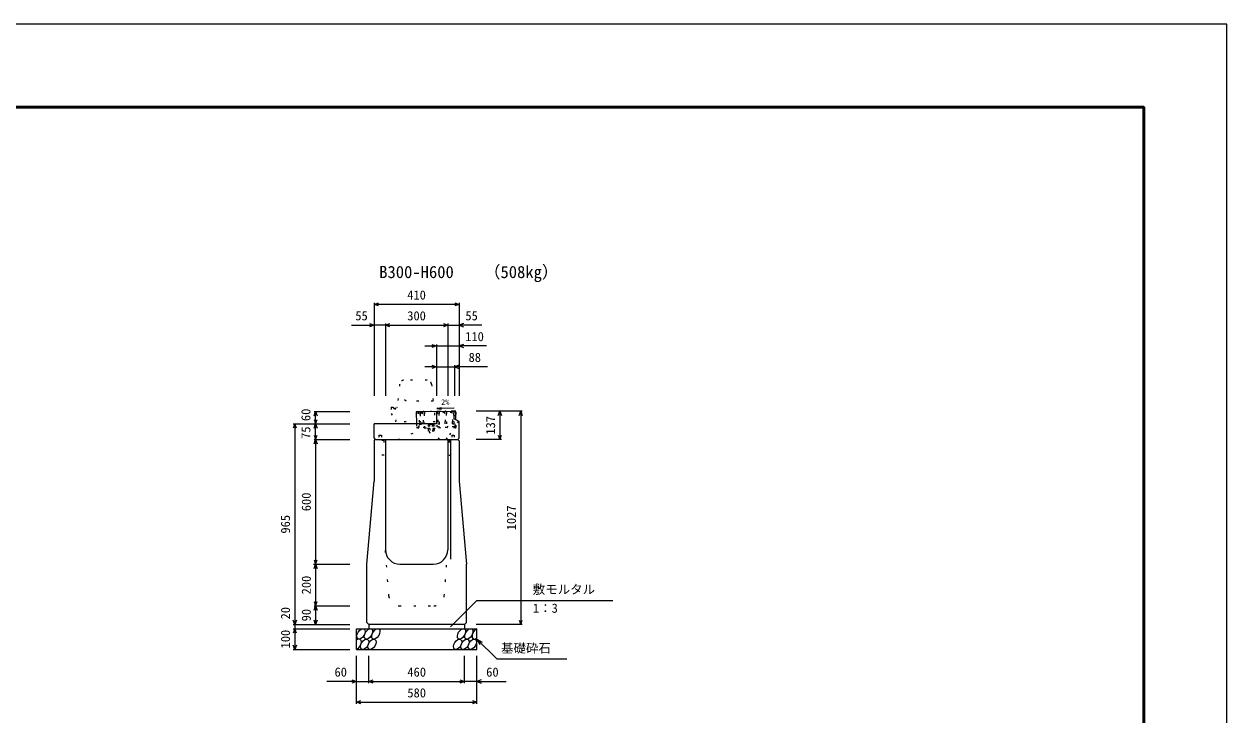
# Model space of a CAD drawing. Units: millimetres, scale not verified. Extents: x -12600 to 12600, y -5940 to 5940.
# Drawn here: x 6811 to 12600, y 2617 to 5940 of the extents above; entities that cross this region are included whole.
import ezdxf
from ezdxf.enums import TextEntityAlignment as Align

# ---------------------------------------------------------------- set-up
doc = ezdxf.new("R2010")
doc.units = ezdxf.units.MM
doc.header["$LTSCALE"] = 40
doc.linetypes.add('DOTTED', pattern=[1.75, 0.25, -1.5])
for name, color, linetype, lineweight in [('0-0_DIM', 7, 'Continuous', 25), ('0-1_Defpoints', 5, 'Continuous', 25), ('0-2_HATCH', 6, 'DOTTED', 25), ('0-5_OUTLINE', 3, 'Continuous', 25), ('0-6_OUTLINE2', 4, 'DOTTED', 25), ('0-7_TXT', 7, 'Continuous', 25), ('0-8_WAKU', 3, 'Continuous', 25)]:
    doc.layers.add(name, color=color, linetype=linetype, lineweight=lineweight)
doc.styles.add('ＭＳ ゴシック', font='')
doc.styles.get('ＭＳ ゴシック').set_extended_font_data('MS Gothic')

msp = doc.modelspace()

# ---------------------------------------------------------------- linework, layer by layer
at = {"layer": '0-0_DIM'}
for p, q in [((8495, 4598.96), (8495, 4151.46)), ((8905, 4591.46), (8495, 4591.46)), ((8905, 4598.96), (8905, 4151.46)), ((8386.62, 4491.46), (8495, 4491.46)), ((8550, 4491.46), (8495, 4491.46)), ((8550, 4498.96), (8550, 4151.46)), ((8550, 4491.46), (8850, 4491.46)), ((8850, 4498.96), (8850, 4151.46)), ((8850, 4491.46), (8905, 4491.46)), ((9013.38, 4491.46), (8905, 4491.46)), ((8740, 4391.46), (8795, 4391.46)), ((8795, 4398.96), (8795, 4151.46)), ((8795, 4391.46), (8905, 4391.46)), ((9036.52, 4391.46), (8905, 4391.46)), ((8795, 4291.46), (8740, 4291.46)), ((8795, 4291.46), (8883, 4291.46)), ((8883, 4298.96), (8883, 4151.46)), ((9041.78, 4291.46), (8883, 4291.46)), ((8206.5, 4076.46), (8379, 4076.46)), ((8214, 4016.46), (8214, 4076.46)), ((9208.5, 4078.46), (8986, 4078.46)), ((9101, 4078.46), (9101, 3941.46)), ((9201, 4078.46), (9201, 3051.46)), ((8106.5, 4016.46), (8379, 4016.46)), ((8114, 4016.46), (8114, 3051.46)), ((8214, 3941.46), (8214, 4016.46)), ((8206.5, 3941.46), (8379, 3941.46)), ((9108.5, 3941.46), (8986, 3941.46)), ((8203.25, 3341.46), (8375.75, 3341.46)), ((8206.5, 3341.46), (8379, 3341.46)), ((8206.5, 3141.46), (8379, 3141.46)), ((8214, 3141.46), (8214, 3051.46)), ((8863.77, 3040.65), (8990, 3166.89)), ((8990, 3166.89), (9644.81, 3166.89)), ((8106.5, 3051.46), (8379, 3051.46)), ((8106.5, 3031.46), (8379, 3031.46)), ((8114, 3051.46), (8114, 3031.46)), ((8114, 3031.46), (8114, 2931.46)), ((9208.5, 3051.46), (8986, 3051.46)), ((8990, 2981.46), (9085.76, 2885.71)), ((8990, 2981.46), (9015.98, 2966.46)), ((8990, 2981.46), (9005, 2955.48)), ((8106.5, 2931.46), (8379, 2931.46)), ((8410, 2670.1), (8410, 2901.46)), ((8470, 2770.1), (8470, 2901.46)), ((8930, 2770.1), (8930, 2901.46)), ((8990, 2670.1), (8990, 2901.46)), ((9085.76, 2885.71), (9423.31, 2885.71)), ((8410, 2777.6), (8268.21, 2777.6)), ((8410, 2777.6), (8470, 2777.6)), ((8470, 2777.6), (8930, 2777.6)), ((8990, 2777.6), (8930, 2777.6)), ((8990, 2777.6), (9131.79, 2777.6)), ((8410, 2677.6), (8990, 2677.6))]:
    msp.add_line(p, q, dxfattribs=at)
for points in [[(8516.14, 4583.77), (8495, 4591.46), (8516.14, 4599.16)], [(8883.86, 4599.16), (8905, 4591.46), (8883.86, 4583.77)], [(8473.86, 4499.16), (8495, 4491.46), (8473.86, 4483.77)], [(8571.14, 4483.77), (8550, 4491.46), (8571.14, 4499.16)], [(8828.86, 4499.16), (8850, 4491.46), (8828.86, 4483.77)], [(8926.14, 4499.16), (8905, 4491.46), (8926.14, 4483.77)], [(8773.86, 4399.16), (8795, 4391.46), (8773.86, 4383.77)], [(8926.14, 4399.16), (8905, 4391.46), (8926.14, 4383.77)], [(8773.86, 4299.16), (8795, 4291.46), (8773.86, 4283.77)], [(8904.14, 4299.16), (8883, 4291.46), (8904.14, 4283.77)], [(8206.3, 4055.32), (8214, 4076.46), (8221.7, 4055.32)], [(9093.3, 4057.32), (9101, 4078.46), (9108.7, 4057.32)], [(9193.3, 4057.32), (9201, 4078.46), (9208.7, 4057.32)], [(8121.7, 3995.32), (8114, 4016.46), (8106.3, 3995.32)], [(8206.3, 4037.61), (8214, 4016.46), (8221.7, 4037.61)], [(8206.3, 3995.32), (8214, 4016.46), (8221.7, 3995.32)], [(8206.3, 3962.61), (8214, 3941.46), (8221.7, 3962.61)], [(8206.3, 3920.32), (8214, 3941.46), (8221.7, 3920.32)], [(8214, 3941.46), (8214, 3341.46), (8214, 3141.46)], [(9093.3, 3962.61), (9101, 3941.46), (9108.7, 3962.61)], [(8206.3, 3362.61), (8214, 3341.46), (8221.7, 3362.61)], [(8206.3, 3320.32), (8214, 3341.46), (8221.7, 3320.32)], [(8206.3, 3162.61), (8214, 3141.46), (8221.7, 3162.61)], [(8206.3, 3120.32), (8214, 3141.46), (8221.7, 3120.32)], [(8121.7, 3072.61), (8114, 3051.46), (8106.3, 3072.61)], [(8221.7, 3072.61), (8214, 3051.46), (8206.3, 3072.61)], [(9193.3, 3072.61), (9201, 3051.46), (9208.7, 3072.61)], [(8121.7, 3010.32), (8114, 3031.46), (8106.3, 3010.32)], [(8121.7, 2952.61), (8114, 2931.46), (8106.3, 2952.61)], [(8388.86, 2785.29), (8410, 2777.6), (8388.86, 2769.9)], [(8491.14, 2769.9), (8470, 2777.6), (8491.14, 2785.29)], [(8908.86, 2785.29), (8930, 2777.6), (8908.86, 2769.9)], [(9011.14, 2785.29), (8990, 2777.6), (9011.14, 2769.9)], [(8431.14, 2669.9), (8410, 2677.6), (8431.14, 2685.29)], [(8968.86, 2685.29), (8990, 2677.6), (8968.86, 2669.9)]]:
    msp.add_lwpolyline(points, dxfattribs=at)
at = {"layer": '0-1_Defpoints'}
msp.add_lwpolyline([(-4200, -5940), (12600, -5940), (12600, 5940), (-4200, 5940)], close=True, dxfattribs=at)
at = {"layer": '0-2_HATCH'}
for p, q in [((8709.24, 3994.82), (8707.72, 4074.8)), ((8878.69, 4077.56), (8711.72, 4074.38)), ((8730.39, 4074.73), (8718.77, 4072.04)), ((8730.5, 4068.73), (8718.84, 4068.51)), ((8737.39, 4074.87), (8738.81, 3999.88)), ((8888.68, 4078.25), (8795, 4076.46)), ((8801.04, 4076.08), (8802.47, 4001.09)), ((8836.37, 4076.75), (8808.15, 4070.21)), ((8836.48, 4070.75), (8808.15, 4070.21)), ((8871.69, 4077.42), (8843.48, 4070.89)), ((8871.81, 4071.43), (8843.48, 4070.89)), ((8885.54, 4007.17), (8884.18, 4078.16)), ((8889, 4061.56), (8888.68, 4078.25)), ((8881.12, 4002.59), (8709.15, 3999.31)), ((8887.21, 3998.2), (8709.24, 3994.82)), ((8713.15, 3999.39), (8712.68, 4024.39)), ((8712.87, 4014.39), (8738.53, 4014.88)), ((8802.38, 4005.59), (8738.73, 4004.38)), ((8754.46, 3995.68), (8787.46, 3996.31)), ((8760, 4014.14), (8757.54, 4012.22)), ((8757.7, 4004.72), (8757.54, 4012.22)), ((8783.94, 4005.26), (8757.7, 4004.72)), ((8757.94, 4012.57), (8760, 4014.14)), ((8781.25, 4014.58), (8760, 4014.14)), ((8763.94, 4004.85), (8763.79, 4012.35)), ((8777.69, 4005.13), (8777.54, 4012.63)), ((8777.92, 3994.62), (8778.15, 3982.13)), ((8783.37, 4013.09), (8781.25, 4014.58)), ((8783.94, 4005.26), (8783.79, 4012.76)), ((8784.84, 3994.76), (8785.08, 3982.26)), ((8787.46, 3996.31), (8787.49, 3994.81)), ((8802.18, 4016.09), (8879.84, 4017.57)), ((8839.13, 4001.79), (8839.22, 3997.29)), ((8879.65, 4027.57), (8880.12, 4002.57)), ((8890.15, 4001.26), (8889.47, 4036.63)), ((8757.37, 3981.73), (8757.14, 3994.23)), ((8785.08, 3982.26), (8757.37, 3981.73)), ((8764.06, 3994.36), (8764.3, 3981.86))]:
    msp.add_line(p, q, dxfattribs=at)
at = {"layer": '0-2_HATCH', "linetype": 'Continuous'}
msp.add_line((8889.47, 4036.63), (8889, 4061.56), dxfattribs=at)
msp.add_lwpolyline([(8795, 4076.46), (8698.72, 4074.63), (8699.82, 4016.46)], dxfattribs=at)
at = {"layer": '0-2_HATCH'}
for points in [[(8712.68, 4024.39), (8714.18, 4024.41), (8713.41, 4064.41), (8711.91, 4064.38), (8711.72, 4074.38)], [(8717.22, 4074.48), (8716.71, 4075.17), (8713.71, 4075.12), (8713.22, 4074.41)], [(8718.72, 4074.51), (8718.91, 4064.51), (8717.41, 4064.48), (8718.18, 4024.49), (8719.67, 4024.52), (8719.87, 4014.52)], [(8731.53, 4014.74), (8731.34, 4024.74), (8732.84, 4024.77), (8732.08, 4064.76), (8730.58, 4064.73), (8730.39, 4074.73)], [(8735.89, 4074.84), (8735.37, 4075.53), (8732.37, 4075.47), (8731.89, 4074.76)], [(8737.58, 4064.87), (8736.08, 4064.84), (8736.84, 4024.85), (8738.34, 4024.87)], [(8771.21, 4075.51), (8770.7, 4076.2), (8767.7, 4076.14), (8767.21, 4075.43)], [(8801.99, 4026.09), (8803.49, 4026.12), (8802.73, 4066.11), (8801.23, 4066.08)], [(8806.54, 4076.18), (8806.03, 4076.87), (8803.03, 4076.82), (8802.54, 4076.11)], [(8808.04, 4076.21), (8808.23, 4066.21), (8806.73, 4066.18), (8807.49, 4026.19), (8808.99, 4026.22), (8809.18, 4016.22)], [(8837.51, 4016.76), (8837.32, 4026.76), (8838.82, 4026.79), (8838.06, 4066.78), (8836.56, 4066.75), (8836.37, 4076.75)], [(8841.87, 4076.86), (8841.35, 4077.55), (8838.35, 4077.49), (8837.87, 4076.78)], [(8843.37, 4076.88), (8843.56, 4066.89), (8842.06, 4066.86), (8842.82, 4026.86), (8844.32, 4026.89), (8844.51, 4016.9)], [(8872.84, 4017.43), (8872.65, 4027.43), (8874.15, 4027.46), (8873.39, 4067.45), (8871.89, 4067.43), (8871.69, 4077.42)], [(8877.19, 4077.53), (8876.68, 4078.22), (8873.68, 4078.16), (8873.19, 4077.45)], [(8878.69, 4077.56), (8878.88, 4067.56), (8877.38, 4067.53), (8878.15, 4027.54), (8879.65, 4027.57)], [(8699.82, 4016.46), (8700.15, 3999.64), (8709.14, 3999.81)], [(8787.49, 3994.81), (8754.49, 3994.18), (8754.46, 3995.68)]]:
    msp.add_lwpolyline(points, dxfattribs=at)
for centre, radius, start, end in [((8760.73, 4009), 4.53, 47.57461, 134.78335), ((8771.04, 3994.21), 19.53, 70.56972, 111.78823), ((8780.73, 4009.41), 4.53, 47.57461, 134.78335), ((8881.04, 4007.09), 4.5, 271.09113, 1.09113), ((8887.15, 4001.2), 3, 271.09113, 1.09113), ((8771.23, 3981.99), 11, 181.09113, 1.09113)]:
    msp.add_arc(centre, radius, start, end, dxfattribs=at)
at = {"layer": '0-2_HATCH', "linetype": 'Continuous'}
for centre in [(8432.89, 3006.46), (8468.37, 3006.46), (8503.84, 3006.46), (8916.05, 3006.46), (8951.52, 3006.46), (8449.77, 2956.46), (8485.25, 2956.46), (8897.45, 2956.46), (8932.93, 2956.46), (8968.41, 2956.46)]:
    msp.add_ellipse(centre, major_axis=(14.54, 23.54), ratio=0.5792, dxfattribs=at)
for centre, start_param, end_param in [((8987, 3006.46), 0.6666252, 4.1103269), ((8414.3, 2956.46), 3.7419964, 7.318141)]:
    msp.add_ellipse(centre, major_axis=(14.54, 23.54), ratio=0.5792, start_param=start_param, end_param=end_param, dxfattribs=at)
at = {"layer": '0-5_OUTLINE', "linetype": 'DOTTED'}
for p, q in [((8750.46, 4226.41), (8636.66, 4226.41)), ((8618.19, 4208.41), (8607, 4096.46)), ((8771.8, 4208.45), (8790, 4026.46)), ((8577, 4096.46), (8577, 4066.46)), ((8577, 4096.46), (8585, 4096.46)), ((8577, 4066.46), (8600, 4026.46)), ((8585, 4096.46), (8595, 4086.46)), ((8790, 4026.46), (8600, 4026.46))]:
    msp.add_line(p, q, dxfattribs=at)
at = {"layer": '0-5_OUTLINE'}
for p, q in [((8795, 4076.46), (8883, 4078.14)), ((8795, 4076.46), (8795, 4016.46)), ((8880, 4051.56), (8889, 4061.56)), ((8883, 4078.14), (8889, 4072.25)), ((8889, 4072.25), (8889, 4061.56)), ((8495, 3947.46), (8495, 4016.46)), ((8795, 4016.46), (8495, 4016.46)), ((8880, 4051.56), (8880, 4041.56)), ((8905, 4028.56), (8880, 4041.56)), ((8905, 3947.46), (8905, 4028.56)), ((8495, 3947.46), (8501, 3941.46)), ((8495, 3935.46), (8501, 3941.46)), ((8501, 3941.46), (8899, 3941.46)), ((8550, 3941.46), (8550, 3411.46)), ((8850, 3941.46), (8850, 3411.46)), ((8899, 3941.46), (8905, 3947.46)), ((8899, 3941.46), (8905, 3935.46)), ((8495, 3935.46), (8495, 3741.46)), ((8905, 3935.46), (8905, 3741.46)), ((8460, 3341.46), (8495, 3741.46)), ((8905, 3741.46), (8940, 3341.46)), ((8460, 3061.46), (8460, 3341.46)), ((8620, 3341.46), (8780, 3341.46)), ((8940, 3061.46), (8940, 3341.46)), ((8410, 3031.46), (8990, 3031.46)), ((8410, 2931.46), (8410, 3031.46)), ((8460, 3061.46), (8470, 3051.46)), ((8930, 3051.46), (8470, 3051.46)), ((8470, 3051.46), (8470, 3031.46)), ((8930, 3051.46), (8940, 3061.46)), ((8930, 3051.46), (8930, 3031.46)), ((8990, 2931.46), (8990, 3031.46)), ((8410, 2931.46), (8990, 2931.46))]:
    msp.add_line(p, q, dxfattribs=at)
at = {"layer": '0-5_OUTLINE', "linetype": 'DOTTED'}
msp.add_lwpolyline([(8595, 4086.46), (8605, 4096.46), (8607, 4096.46)], dxfattribs=at)
for centre, start, end in [((8638.1, 4206.46), 94.13229, 174.40835), ((8751.9, 4206.46), 4.08463, 93.6009)]:
    msp.add_arc(centre, 20, start, end, dxfattribs=at)
at = {"layer": '0-5_OUTLINE'}
for centre, start, end in [((8620, 3411.46), 180, 270), ((8780, 3411.46), 270, 0)]:
    msp.add_arc(centre, 70, start, end, dxfattribs=at)
at = {"layer": '0-6_OUTLINE2'}
for p, q in [((8600, 4026.46), (8607, 4096.46)), ((8609.88, 3941.46), (8741.23, 3995.42)), ((8803.79, 3941.62), (8880, 4041.56)), ((8842.8, 3941.46), (8890.12, 4002.76)), ((8901.33, 4030.47), (8844.19, 3941.62)), ((8543, 3936.96), (8496.5, 3936.96)), ((8519, 3961.96), (8531, 3961.96)), ((8519, 3961.96), (8519, 3936.96)), ((8531, 3961.96), (8531, 3936.96)), ((8857, 3936.96), (8903.5, 3936.96)), ((8869, 3961.96), (8881, 3961.96)), ((8869, 3961.96), (8869, 3936.96)), ((8881, 3961.96), (8881, 3936.96)), ((8566.57, 3187.77), (8550, 3411.46)), ((8833.43, 3187.77), (8850, 3411.46)), ((8616.43, 3141.46), (8783.57, 3141.46))]:
    msp.add_line(p, q, dxfattribs=at)
at = {"layer": '0-6_OUTLINE2', "linetype": 'Continuous'}
msp.add_line((8863, 3941.46), (8863, 3366.46), dxfattribs=at)
at = {"layer": '0-6_OUTLINE2'}
for points in [[(8780, 4126.46), (8650, 4126.46), (8613, 4156.46)], [(8543, 3936.96), (8543, 3866.46), (8495, 3866.46)], [(8857, 3936.96), (8857, 3866.46), (8905, 3866.46)]]:
    msp.add_lwpolyline(points, dxfattribs=at)
for centre, start, end in [((8616.43, 3191.46), 184.23639, 270), ((8783.57, 3191.46), 270, 355.76361)]:
    msp.add_arc(centre, 50, start, end, dxfattribs=at)
at = {"layer": '0-7_TXT'}
msp.add_line((8796.72, 4090.4), (8820.44, 4086.72), dxfattribs=at)
msp.add_lwpolyline([(8881.28, 4092.14), (8796.72, 4090.4), (8820.27, 4095.05)], dxfattribs=at)
at = {"layer": '0-8_WAKU', "lineweight": 50}
msp.add_lwpolyline([(-3800, -5540), (12200, -5540), (12200, 5540), (-3800, 5540)], close=True, dxfattribs=at)

# ---------------------------------------------------------------- texts
at = {"layer": '0-0_DIM', "style": 'ＭＳ ゴシック'}
for s, p in [('410', (8655, 4601.46)), ('55', (8405.16, 4501.46)), ('300', (8655, 4501.46)), ('55', (8934.84, 4501.46)), ('110', (8934.02, 4401.46)), ('88', (8950.19, 4301.46)), ('敷モルタル', (9258.94, 3185.62)), ('1：3', (9259.94, 3094.93)), ('基礎砕石', (9106.32, 2902.88)), ('60', (8305, 2787.6)), ('460', (8655.53, 2787.6)), ('60', (9035, 2787.6)), ('580', (8655.53, 2687.6))]:
    msp.add_text(s, height=43.99, dxfattribs=at).set_placement(p, align=Align.BOTTOM_LEFT)
for s, p in [('60', (8202.16, 4030.08)), ('75', (8202.16, 3944.32)), ('137', (9091, 3964.96)), ('600', (8204, 3596.46)), ('1027', (9191, 3504.96)), ('965', (8104, 3488.96)), ('200', (8204, 3196.46)), ('20', (8104, 3075.78)), ('90', (8204, 3066.46)), ('100', (8104, 2936.46))]:
    msp.add_text(s, height=43.99, rotation=90, dxfattribs=at).set_placement(p, align=Align.BOTTOM_LEFT)
at = {"layer": '0-7_TXT', "style": 'ＭＳ ゴシック'}
for s, height, p in [('B300-H600', 58.65, (8520, 4700.44)), ('（508kg）', 58.65, (9023.7, 4700.44)), ('2%', 26.39, (8818.18, 4100.21))]:
    msp.add_text(s, height=height, dxfattribs=at).set_placement(p, align=Align.BOTTOM_LEFT)

doc.saveas('drawing.dxf')
